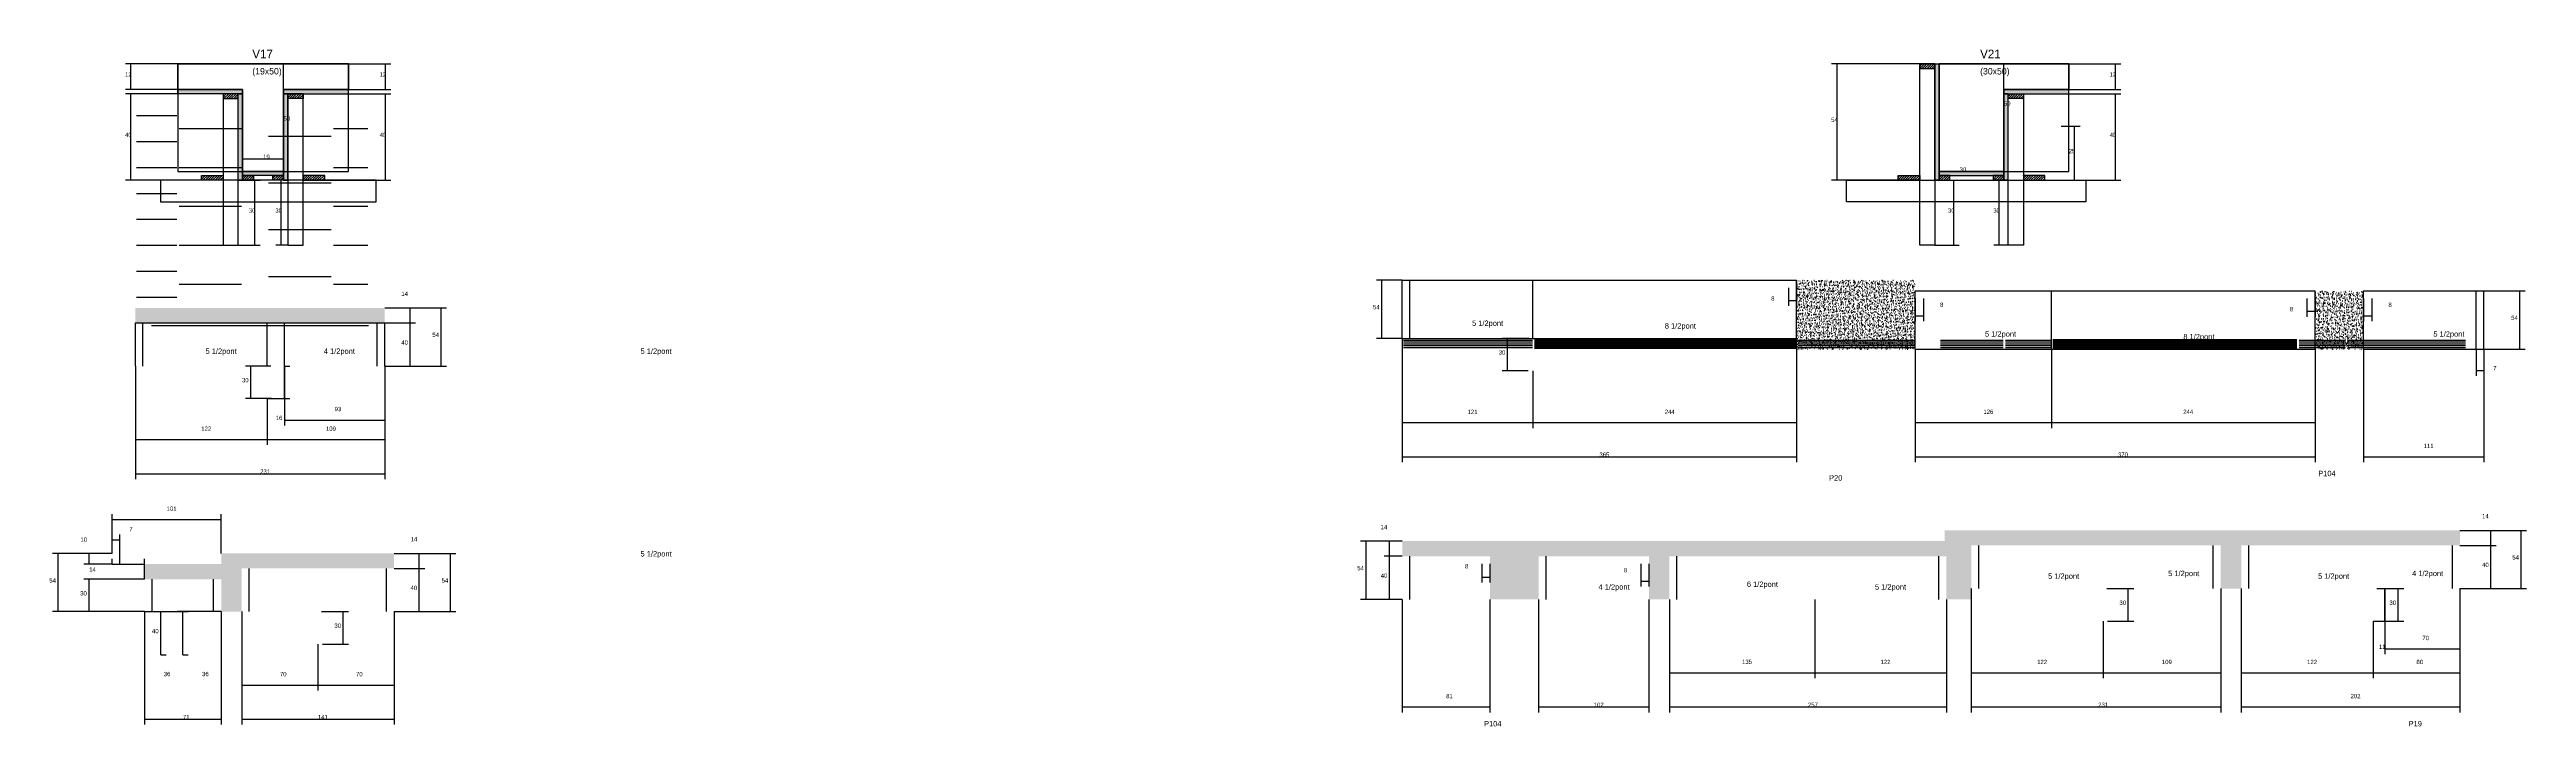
# Model space of a CAD drawing. Header units: metres. Extents: x -2848 to 22762, y -49062 to 1016.
# Drawn here: x 3012 to 5306, y -33614 to -32987 of the extents above; entities that cross this region are included whole.
import ezdxf

# ---------------------------------------------------------------- set-up
doc = ezdxf.new("R2010")
doc.units = ezdxf.units.M
for name, color, linetype in [('CONCRETO', 251, 'Continuous'), ('COTA', 4, 'Continuous'), ('Cota Seção (2x)', 4, 'Continuous'), ('Hachura', 253, 'Continuous'), ('Madeira', 126, 'Continuous'), ('NOMENCLATURA', 7, 'Continuous'), ('Painéis', 200, 'Continuous'), ('SARR_2.2x7', 40, 'Continuous'), ('Texto Seção', 7, 'Continuous')]:
    doc.layers.add(name, color=color, linetype=linetype)

msp = doc.modelspace()

# ---------------------------------------------------------------- hatches: boundary and pattern name
at = {"layer": 'COTA'}
h = msp.add_hatch(dxfattribs=at)
h.set_pattern_fill('AR-CONC', scale=0.03)
h.paths.add_polyline_path([(4629.9, -33200.5), (4629.9, -33254.5), (4629.9, -33264.5), (4739.9, -33264.5), (4739.9, -33210.5), (4739.9, -33200.5)])
h = msp.add_hatch(dxfattribs=at)
h.set_pattern_fill('AR-CONC', scale=0.03)
h.paths.add_polyline_path([(5155.1, -33210.5), (5110.1, -33210.5), (5110.1, -33264.5), (5155.1, -33264.5)])
h = msp.add_hatch(dxfattribs=at)
h.set_pattern_fill('AR-CONC', scale=0.03)
h.paths.add_polyline_path([(3322.7, -33240.2), (3322.7, -33226.2), (3091.7, -33226.2), (3091.7, -33240.2)])
h = msp.add_hatch(dxfattribs=at)
h.set_pattern_fill('AR-CONC', scale=0.03)
h.paths.add_polyline_path([(4767, -33442.3), (4264.9, -33442.3), (4264.9, -33456.3), (4346.1, -33456.3), (4346.1, -33496.3), (4391.1, -33496.3), (4391.1, -33456.3), (4493.2, -33456.3), (4493.2, -33496.3), (4512.2, -33496.3), (4512.2, -33456.3), (4768.8, -33456.3), (4768.8, -33496.3), (4791.8, -33496.3), (4791.8, -33486.3), (4791.8, -33446.3), (5022.8, -33446.3), (5022.8, -33486.3), (5041.8, -33486.3), (5041.8, -33446.3), (5244.3, -33446.3), (5244.3, -33432.3), (4767, -33432.3)])
h = msp.add_hatch(dxfattribs=at)
h.set_pattern_fill('AR-CONC', scale=0.03)
h.paths.add_polyline_path([(3171.2, -33463.6), (3100.2, -33463.6), (3100.2, -33477.6), (3171.2, -33477.6), (3171.2, -33507.6), (3190.2, -33507.6), (3190.2, -33467.6), (3331.2, -33467.6), (3331.2, -33453.6), (3171.2, -33453.6)])
at = {"layer": 'Hachura'}
h = msp.add_hatch(dxfattribs=at)
h.set_pattern_fill('ANSI31', scale=0.5)
h.paths.add_polyline_path([(4744, -33000), (4744, -33004.4), (4744, -33004.4), (4758, -33004.4), (4758, -33004.4), (4758, -33000), (4758, -33000), (4744, -33000)])
h = msp.add_hatch(color=8, dxfattribs=at)
h.dxf.hatch_style = 1
h.paths.add_polyline_path([(4758, -33000), (4762, -33000), (4762, -33000), (4762, -33108), (4762, -33108), (4758, -33108), (4758, -33108), (4758, -33000)])
h = msp.add_hatch(color=8, dxfattribs=at)
h.dxf.hatch_style = 1
h.paths.add_polyline_path([(3131, -33028), (3131, -33024), (3131, -33024), (3191, -33024), (3191, -33024), (3191, -33028), (3191, -33028), (3131, -33028)])
h = msp.add_hatch(dxfattribs=at)
h.set_pattern_fill('ANSI31', scale=0.5)
h.paths.add_polyline_path([(3173, -33028), (3173, -33032.4), (3173, -33032.4), (3187, -33032.4), (3187, -33032.4), (3187, -33028), (3187, -33028), (3173, -33028)])
h = msp.add_hatch(color=8, dxfattribs=at)
h.dxf.hatch_style = 1
h.paths.add_polyline_path([(3187, -33028), (3191, -33028), (3191, -33028), (3191, -33108), (3191, -33108), (3187, -33108), (3187, -33108), (3187, -33028)])
h = msp.add_hatch(color=8, dxfattribs=at)
h.dxf.hatch_style = 1
h.paths.add_polyline_path([(3289, -33028), (3289, -33024), (3289, -33024), (3229, -33024), (3229, -33024), (3229, -33028), (3229, -33028), (3289, -33028)])
h = msp.add_hatch(color=8, dxfattribs=at)
h.dxf.hatch_style = 1
h.paths.add_polyline_path([(3233, -33028), (3229, -33028), (3229, -33028), (3229, -33108), (3229, -33108), (3233, -33108), (3233, -33108), (3233, -33028)])
h = msp.add_hatch(dxfattribs=at)
h.set_pattern_fill('ANSI31', scale=0.5)
h.paths.add_polyline_path([(3247, -33028), (3247, -33032.4), (3247, -33032.4), (3233, -33032.4), (3233, -33032.4), (3233, -33028), (3233, -33028), (3247, -33028)])
h = msp.add_hatch(color=8, dxfattribs=at)
h.dxf.hatch_style = 1
h.paths.add_polyline_path([(4882, -33028), (4882, -33024), (4882, -33024), (4822, -33024), (4822, -33024), (4822, -33028), (4822, -33028), (4882, -33028)])
h = msp.add_hatch(color=8, dxfattribs=at)
h.dxf.hatch_style = 1
h.paths.add_polyline_path([(4826, -33028), (4822, -33028), (4822, -33028), (4822, -33108), (4822, -33108), (4826, -33108), (4826, -33108), (4826, -33028)])
h = msp.add_hatch(dxfattribs=at)
h.set_pattern_fill('ANSI31', scale=0.5)
h.paths.add_polyline_path([(4840, -33028), (4840, -33032.4), (4840, -33032.4), (4826, -33032.4), (4826, -33032.4), (4826, -33028), (4826, -33028), (4840, -33028)])
h = msp.add_hatch(dxfattribs=at)
h.set_pattern_fill('ANSI31', scale=0.5)
h.paths.add_polyline_path([(3153, -33108), (3153, -33103.6), (3153, -33103.6), (3173, -33103.6), (3173, -33103.6), (3173, -33108), (3173, -33108), (3153, -33108)])
h = msp.add_hatch(color=8, dxfattribs=at)
h.dxf.hatch_style = 1
h.paths.add_polyline_path([(3191, -33103.6), (3191, -33100), (3191, -33100), (3229, -33100), (3229, -33100), (3229, -33103.6), (3229, -33103.6), (3191, -33103.6)])
h = msp.add_hatch(dxfattribs=at)
h.set_pattern_fill('ANSI31', scale=0.5)
h.paths.add_polyline_path([(3191, -33108), (3191, -33103.6), (3191, -33103.6), (3201, -33103.6), (3201, -33103.6), (3201, -33108), (3201, -33108), (3191, -33108)])
h = msp.add_hatch(dxfattribs=at)
h.set_pattern_fill('ANSI31', scale=0.5)
h.paths.add_polyline_path([(3219, -33108), (3219, -33103.6), (3219, -33103.6), (3229, -33103.6), (3229, -33103.6), (3229, -33108), (3229, -33108), (3219, -33108)])
h = msp.add_hatch(dxfattribs=at)
h.set_pattern_fill('ANSI31', scale=0.5)
h.paths.add_polyline_path([(3267, -33108), (3267, -33103.6), (3267, -33103.6), (3247, -33103.6), (3247, -33103.6), (3247, -33108), (3247, -33108), (3267, -33108)])
h = msp.add_hatch(dxfattribs=at)
h.set_pattern_fill('ANSI31', scale=0.5)
h.paths.add_polyline_path([(4724, -33108), (4724, -33103.6), (4724, -33103.6), (4744, -33103.6), (4744, -33103.6), (4744, -33108), (4744, -33108), (4724, -33108)])
h = msp.add_hatch(color=8, dxfattribs=at)
h.dxf.hatch_style = 1
h.paths.add_polyline_path([(4822, -33103.6), (4822, -33100), (4822, -33100), (4762, -33100), (4762, -33100), (4762, -33103.6), (4762, -33103.6), (4822, -33103.6)])
h = msp.add_hatch(dxfattribs=at)
h.set_pattern_fill('ANSI31', scale=0.5)
h.paths.add_polyline_path([(4772, -33108), (4772, -33103.6), (4772, -33103.6), (4762, -33103.6), (4762, -33103.6), (4762, -33108), (4762, -33108), (4772, -33108)])
h = msp.add_hatch(dxfattribs=at)
h.set_pattern_fill('ANSI31', scale=0.5)
h.paths.add_polyline_path([(4822, -33108), (4822, -33103.6), (4822, -33103.6), (4812, -33103.6), (4812, -33103.6), (4812, -33108), (4812, -33108), (4822, -33108)])
h = msp.add_hatch(dxfattribs=at)
h.set_pattern_fill('ANSI31', scale=0.5)
h.paths.add_polyline_path([(4860, -33108), (4860, -33103.6), (4860, -33103.6), (4840, -33103.6), (4840, -33103.6), (4840, -33108), (4840, -33108), (4860, -33108)])

# ---------------------------------------------------------------- linework, layer by layer
at = {"layer": 'CONCRETO'}
for points in [[(3229, -33024), (3229, -33034), (3229, -33100), (3191, -33100), (3191, -33024), (3131, -33024), (3131, -33000), (3229, -33000), (3289, -33000), (3289, -33024)], [(3131, -33100), (3289, -33100), (3289, -33000), (3131, -33000)], [(4762, -33020), (4762, -33000), (4882, -33000), (4882, -33024), (4822, -33024), (4822, -33100), (4762, -33100), (4762, -33020)], [(4762, -33100), (4882, -33100), (4882, -33000), (4762, -33000)]]:
    msp.add_lwpolyline(points, close=True, dxfattribs=at)
at = {"layer": 'COTA'}
for p, q in [((3131, -33000), (3082.6, -33000)), ((3087.6, -33024), (3087.6, -33000)), ((3289, -33000), (3328.4, -33000)), ((3323.4, -33024), (3323.4, -33000)), ((4744, -33000), (4662.5, -33000)), ((4667.5, -33108), (4667.5, -33000)), ((4882, -33000), (4930.4, -33000)), ((4925.4, -33024), (4925.4, -33000)), ((3131, -33024), (3082.6, -33024)), ((3131, -33028), (3082.6, -33028)), ((3087.6, -33108), (3087.6, -33028)), ((3247, -33028), (3328.4, -33028)), ((3289, -33024), (3328.4, -33024)), ((3323.4, -33108), (3323.4, -33028)), ((4882, -33024), (4930.4, -33024)), ((4882, -33028), (4930.4, -33028)), ((4925.4, -33108), (4925.4, -33028)), ((4875, -33058), (4892.5, -33058)), ((4887.5, -33108), (4887.5, -33058)), ((3153, -33108), (3082.6, -33108)), ((3187, -33108), (3207.3, -33108)), ((3202.3, -33168), (3202.3, -33108)), ((3233, -33108), (3221.8, -33108)), ((3226.8, -33168), (3226.8, -33108)), ((3267, -33108), (3328.4, -33108)), ((4724, -33108), (4662.5, -33108)), ((4758, -33108), (4780.7, -33108)), ((4775.7, -33168), (4775.7, -33108)), ((4826, -33108), (4812.6, -33108)), ((4817.6, -33168), (4817.6, -33108)), ((4860, -33108), (4930.4, -33108)), ((4875, -33108), (4892.5, -33108)), ((3187, -33168), (3207.3, -33168)), ((3233, -33168), (3221.8, -33168)), ((4758, -33168), (4780.7, -33168)), ((4826, -33168), (4812.6, -33168)), ((4264.9, -33200.5), (4240.9, -33200.5)), ((4245.9, -33254.5), (4245.9, -33200.5)), ((4622.4, -33207.5), (4622.4, -33224.4)), ((4629.9, -33207.5), (4629.9, -33224.4)), ((5266.3, -33210.5), (5304.8, -33210.5)), ((5299.8, -33264.5), (5299.8, -33210.5)), ((3322.7, -33226.2), (3351.1, -33226.2)), ((3322.7, -33226.2), (3379.9, -33226.2)), ((3346.1, -33240.2), (3346.1, -33226.2)), ((3374.9, -33280.2), (3374.9, -33226.2)), ((4622.4, -33219.4), (4629.9, -33219.4)), ((4739.9, -33217.5), (4739.9, -33238.6)), ((4739.9, -33233.6), (4747.4, -33233.6)), ((4747.4, -33217.5), (4747.4, -33238.6)), ((5102.6, -33217.5), (5102.6, -33234.4)), ((5102.6, -33229.4), (5110.1, -33229.4)), ((5110.1, -33217.5), (5110.1, -33234.4)), ((5155.1, -33217.5), (5155.1, -33238.6)), ((5155.1, -33233.6), (5162.6, -33233.6)), ((5162.6, -33217.5), (5162.6, -33238.6)), ((3322.7, -33240.2), (3351.1, -33240.2)), ((3322.7, -33240.2), (3351.1, -33240.2)), ((3346.1, -33280.2), (3346.1, -33240.2)), ((4264.9, -33254.5), (4240.9, -33254.5)), ((4264.9, -33254.5), (4264.9, -33337.5)), ((4264.9, -33254.5), (4264.9, -33369.1)), ((4382.4, -33254.5), (4357.4, -33254.5)), ((4362.4, -33284.5), (4362.4, -33254.5)), ((4629.9, -33254.5), (4629.9, -33369.1)), ((4629.9, -33254.5), (4629.9, -33337.5)), ((3091.7, -33280.2), (3091.7, -33384.8)), ((3091.7, -33280.2), (3091.7, -33353.2)), ((3217.2, -33280.2), (3193.6, -33280.2)), ((3198.6, -33310.2), (3198.6, -33280.2)), ((3229.7, -33310.2), (3229.7, -33280.2)), ((3229.7, -33280.2), (3234.7, -33280.2)), ((3229.7, -33280.2), (3229.7, -33335.1)), ((3322.7, -33280.2), (3322.7, -33353.2)), ((3322.7, -33280.2), (3322.7, -33384.8)), ((3322.7, -33280.2), (3351.1, -33280.2)), ((3322.7, -33280.2), (3379.9, -33280.2)), ((3322.7, -33280.2), (3322.7, -33335.1)), ((4739.9, -33264.5), (4739.9, -33337.5)), ((4739.9, -33264.5), (4739.9, -33369.1)), ((4866.1, -33264.5), (4866.1, -33337.5)), ((4866.1, -33264.5), (4866.1, -33337.5)), ((5110.1, -33264.5), (5110.1, -33369.1)), ((5110.1, -33264.5), (5110.1, -33337.5)), ((5155.1, -33264.5), (5155.1, -33369.1)), ((5259.3, -33264.5), (5259.3, -33289.2)), ((5266.3, -33264.5), (5266.3, -33369.1)), ((5266.3, -33264.5), (5266.3, -33289.2)), ((5266.3, -33264.5), (5304.8, -33264.5)), ((4381.6, -33284.5), (4357.4, -33284.5)), ((4385.9, -33284.5), (4385.9, -33337.5)), ((4385.9, -33284.5), (4385.9, -33337.5)), ((5259.3, -33284.2), (5266.3, -33284.2)), ((3217.9, -33310.2), (3193.6, -33310.2)), ((3213.7, -33310.2), (3213.7, -33353.2)), ((3213.7, -33310.2), (3213.7, -33353.2)), ((3213.7, -33310.2), (3234.7, -33310.2)), ((3091.7, -33348.2), (3213.7, -33348.2)), ((3213.7, -33348.2), (3322.7, -33348.2)), ((3229.7, -33330.1), (3322.7, -33330.1)), ((4264.9, -33332.5), (4385.9, -33332.5)), ((4385.9, -33332.5), (4629.9, -33332.5)), ((4739.9, -33332.5), (4866.1, -33332.5)), ((4866.1, -33332.5), (5110.1, -33332.5)), ((4264.9, -33364.1), (4629.9, -33364.1)), ((4739.9, -33364.1), (5110.1, -33364.1)), ((5155.1, -33364.1), (5266.3, -33364.1)), ((3091.7, -33379.8), (3322.7, -33379.8)), ((3070.2, -33453.6), (3070.2, -33417.3)), ((3171.2, -33453.6), (3171.2, -33417.3)), ((3070.2, -33422.3), (3171.2, -33422.3)), ((3070.2, -33453.6), (3070.2, -33436.2)), ((3070.2, -33441.2), (3077.2, -33441.2)), ((3077.2, -33453.6), (3077.2, -33436.2)), ((5244.3, -33432.3), (5277.9, -33432.3)), ((5244.3, -33432.3), (5305.9, -33432.3)), ((5272.9, -33446.3), (5272.9, -33432.3)), ((5300.9, -33486.3), (5300.9, -33432.3)), ((3070.2, -33453.6), (3015.1, -33453.6)), ((3020.1, -33507.6), (3020.1, -33453.6)), ((3070.2, -33453.6), (3043.9, -33453.6)), ((3070.2, -33463.6), (3043.9, -33463.6)), ((3048.9, -33463.6), (3048.9, -33453.6)), ((3070.2, -33463.6), (3070.2, -33458.6)), ((3070.2, -33463.6), (3100.2, -33463.6)), ((3100.2, -33477.6), (3100.2, -33458.6)), ((3331.2, -33453.6), (3359.6, -33453.6)), ((3331.2, -33453.6), (3388.4, -33453.6)), ((3354.6, -33467.6), (3354.6, -33453.6)), ((3383.4, -33507.6), (3383.4, -33453.6)), ((4264.9, -33442.3), (4226.3, -33442.3)), ((4231.3, -33496.3), (4231.3, -33442.3)), ((4264.9, -33442.3), (4248, -33442.3)), ((4264.9, -33456.3), (4248, -33456.3)), ((4264.9, -33456.3), (4248, -33456.3)), ((4253, -33456.3), (4253, -33442.3)), ((4253, -33496.3), (4253, -33456.3)), ((4338.6, -33463.3), (4338.6, -33480.6)), ((4346.1, -33463.3), (4346.1, -33480.6)), ((4485.7, -33463.3), (4485.7, -33484.3)), ((4493.2, -33463.3), (4493.2, -33484.3)), ((5244.3, -33446.3), (5277.9, -33446.3)), ((5244.3, -33446.3), (5277.9, -33446.3)), ((5272.9, -33486.3), (5272.9, -33446.3)), ((3100.2, -33477.6), (3043.9, -33477.6)), ((3048.9, -33507.6), (3048.9, -33477.6)), ((3331.2, -33467.6), (3359.6, -33467.6)), ((3331.2, -33467.6), (3359.6, -33467.6)), ((3354.6, -33507.6), (3354.6, -33467.6)), ((4338.6, -33475.6), (4346.1, -33475.6)), ((4485.7, -33479.3), (4493.2, -33479.3)), ((4791.8, -33486.3), (4791.8, -33600.9)), ((4791.8, -33486.3), (4791.8, -33569.3)), ((4917.3, -33486.3), (4942.2, -33486.3)), ((4937.2, -33516.3), (4937.2, -33486.3)), ((5022.8, -33486.3), (5022.8, -33569.3)), ((5022.8, -33486.3), (5022.8, -33600.9)), ((5041.8, -33486.3), (5041.8, -33569.3)), ((5041.8, -33486.3), (5041.8, -33600.9)), ((5167.3, -33486.3), (5192.2, -33486.3)), ((5174.8, -33516.3), (5174.8, -33486.3)), ((5174.8, -33486.3), (5179.8, -33486.3)), ((5174.8, -33486.3), (5174.8, -33547.1)), ((5187.2, -33516.3), (5187.2, -33486.3)), ((5244.3, -33486.3), (5244.3, -33569.3)), ((5244.3, -33486.3), (5244.3, -33600.9)), ((5244.3, -33486.3), (5277.9, -33486.3)), ((5244.3, -33486.3), (5305.9, -33486.3)), ((5244.3, -33486.3), (5244.3, -33547.1)), ((3100.2, -33507.6), (3015.1, -33507.6)), ((3100.2, -33507.6), (3043.9, -33507.6)), ((3100.2, -33507.6), (3100.2, -33612.2)), ((3100.2, -33507.6), (3140.7, -33507.6)), ((3115.2, -33547.6), (3115.2, -33507.6)), ((3115.2, -33507.6), (3120.2, -33507.6)), ((3171.2, -33507.6), (3130.7, -33507.6)), ((3135.7, -33547.6), (3135.7, -33507.6)), ((3135.7, -33547.6), (3135.7, -33507.6)), ((3171.2, -33507.6), (3171.2, -33612.2)), ((3190.2, -33507.6), (3190.2, -33612.2)), ((3190.2, -33507.6), (3190.2, -33580.6)), ((3264.2, -33507.6), (3289.2, -33507.6)), ((3284.2, -33537.6), (3284.2, -33507.6)), ((3331.2, -33507.6), (3331.2, -33580.6)), ((3331.2, -33507.6), (3331.2, -33612.2)), ((3331.2, -33507.6), (3359.6, -33507.6)), ((3331.2, -33507.6), (3388.4, -33507.6)), ((4264.9, -33496.3), (4226.3, -33496.3)), ((4264.9, -33496.3), (4248, -33496.3)), ((4264.9, -33496.3), (4264.9, -33600.9)), ((4346.1, -33496.3), (4346.1, -33600.9)), ((4391.1, -33496.3), (4391.1, -33600.9)), ((4493.2, -33496.3), (4493.2, -33600.9)), ((4512.2, -33496.3), (4512.2, -33569.3)), ((4512.2, -33496.3), (4512.2, -33600.9)), ((4646.8, -33496.3), (4646.8, -33569.3)), ((4646.8, -33496.3), (4646.8, -33569.3)), ((4768.8, -33496.3), (4768.8, -33600.9)), ((4768.8, -33496.3), (4768.8, -33569.3)), ((4913.8, -33516.3), (4913.8, -33569.3)), ((4913.8, -33516.3), (4913.8, -33569.3)), ((4918, -33516.3), (4942.2, -33516.3)), ((5163.8, -33516.3), (5163.8, -33569.3)), ((5163.8, -33516.3), (5163.8, -33569.3)), ((5163.8, -33516.3), (5179.8, -33516.3)), ((5168, -33516.3), (5192.2, -33516.3)), ((3115.2, -33547.6), (3120.2, -33547.6)), ((3135.7, -33547.6), (3140.7, -33547.6)), ((3135.7, -33547.6), (3140.7, -33547.6)), ((3260.7, -33537.6), (3260.7, -33580.6)), ((3260.7, -33537.6), (3260.7, -33580.6)), ((3264.9, -33537.6), (3289.2, -33537.6)), ((5174.8, -33542.1), (5244.3, -33542.1)), ((3190.2, -33575.6), (3260.7, -33575.6)), ((3260.7, -33575.6), (3331.2, -33575.6)), ((4512.2, -33564.3), (4646.8, -33564.3)), ((4646.8, -33564.3), (4768.8, -33564.3)), ((4791.8, -33564.3), (4913.8, -33564.3)), ((4913.8, -33564.3), (5022.8, -33564.3)), ((5041.8, -33564.3), (5163.8, -33564.3)), ((5163.8, -33564.3), (5244.3, -33564.3)), ((4264.9, -33595.9), (4346.1, -33595.9)), ((4391.1, -33595.9), (4493.2, -33595.9)), ((4512.2, -33595.9), (4768.8, -33595.9)), ((4791.8, -33595.9), (5022.8, -33595.9)), ((5041.8, -33595.9), (5244.3, -33595.9)), ((3100.2, -33607.2), (3171.2, -33607.2)), ((3190.2, -33607.2), (3331.2, -33607.2))]:
    msp.add_line(p, q, dxfattribs=at)
at = {"layer": 'Cota Seção (2x)'}
for p, q in [((3191, -33000), (3234, -33000)), ((3229, -33100), (3229, -33000)), ((4822, -33100), (4822, -33000)), ((4822, -33000), (4827, -33000)), ((3191, -33100), (3191, -33083.2)), ((3191, -33088.2), (3229, -33088.2)), ((3229, -33100), (3229, -33083.2)), ((4762, -33100), (4762, -33095)), ((4822, -33100), (4822, -33095)), ((3191, -33100), (3234, -33100)), ((4762, -33100), (4822, -33100)), ((4822, -33100), (4827, -33100))]:
    msp.add_line(p, q, dxfattribs=at)
at = {"layer": 'Madeira'}
for points in [[(4744, -33000), (4744, -33004.4), (4758, -33004.4), (4758, -33000)], [(4744, -33000), (4758, -33000), (4758, -33168), (4744, -33168)], [(3173, -33028), (3173, -33032.4), (3187, -33032.4), (3187, -33028)], [(3173, -33168), (3187, -33168), (3187, -33028), (3173, -33028)], [(3247, -33028), (3247, -33032.4), (3233, -33032.4), (3233, -33028)], [(3247, -33028), (3233, -33028), (3233, -33168), (3247, -33168)], [(4840, -33028), (4840, -33032.4), (4826, -33032.4), (4826, -33028)], [(4840, -33168), (4826, -33168), (4826, -33028), (4840, -33028)], [(3115.1, -33128), (3314.7, -33128), (3314.7, -33108), (3115.1, -33108)], [(3153, -33108), (3153, -33103.6), (3173, -33103.6), (3173, -33108)], [(3191, -33108), (3191, -33103.6), (3201, -33103.6), (3201, -33108)], [(3219, -33108), (3219, -33103.6), (3229, -33103.6), (3229, -33108)], [(3267, -33108), (3267, -33103.6), (3247, -33103.6), (3247, -33108)], [(4897.9, -33128), (4676.3, -33128), (4676.3, -33108), (4897.9, -33108)], [(4724, -33108), (4724, -33103.6), (4744, -33103.6), (4744, -33108)], [(4772, -33108), (4772, -33103.6), (4762, -33103.6), (4762, -33108)], [(4822, -33108), (4822, -33103.6), (4812, -33103.6), (4812, -33108)], [(4860, -33108), (4860, -33103.6), (4840, -33103.6), (4840, -33108)]]:
    msp.add_lwpolyline(points, close=True, dxfattribs=at)
at = {"layer": 'Painéis'}
for p, q in [((4762, -33108), (4762, -33000)), ((3131, -33024), (3191, -33024)), ((3131, -33028), (3131, -33024)), ((3191, -33028), (3191, -33024)), ((3191, -33108), (3191, -33028)), ((3229, -33024), (3289, -33024)), ((3229, -33028), (3229, -33024)), ((3229, -33108), (3229, -33028)), ((3289, -33028), (3289, -33024)), ((4822, -33024), (4882, -33024)), ((4822, -33028), (4822, -33024)), ((4822, -33108), (4822, -33028)), ((4882, -33028), (4882, -33024)), ((3191, -33100), (3229, -33100)), ((3191, -33103.6), (3191, -33100)), ((3229, -33103.6), (3229, -33100)), ((4762, -33100), (4822, -33100)), ((4762, -33103.6), (4762, -33100)), ((4822, -33103.6), (4822, -33100)), ((4264.9, -33200.5), (4629.9, -33200.5)), ((4264.9, -33254.5), (4264.9, -33200.5)), ((4385.9, -33254.5), (4385.9, -33200.5)), ((4629.9, -33254.5), (4629.9, -33200.5)), ((4739.9, -33210.5), (5110.1, -33210.5)), ((4739.9, -33264.5), (4739.9, -33210.5)), ((4866.1, -33264.5), (4866.1, -33210.5)), ((5110.1, -33264.5), (5110.1, -33210.5)), ((5155.1, -33210.5), (5266.3, -33210.5)), ((5155.1, -33264.5), (5155.1, -33210.5)), ((5266.3, -33264.5), (5266.3, -33210.5)), ((3091.7, -33240.2), (3322.7, -33240.2)), ((3091.7, -33280.2), (3091.7, -33240.2)), ((3213.7, -33280.2), (3213.7, -33240.2)), ((3229.7, -33280.2), (3229.7, -33240.2)), ((3322.7, -33280.2), (3322.7, -33240.2)), ((4264.9, -33254.5), (4629.9, -33254.5)), ((4629.9, -33264.5), (4629.9, -33254.5)), ((4739.9, -33264.5), (5110.1, -33264.5)), ((5155.1, -33264.5), (5266.3, -33264.5))]:
    msp.add_line(p, q, dxfattribs=at)
for points in [[(4758, -33000), (4762, -33000), (4762, -33108), (4758, -33108)], [(3131, -33028), (3131, -33024), (3191, -33024), (3191, -33028)], [(3187, -33028), (3191, -33028), (3191, -33108), (3187, -33108)], [(3289, -33028), (3289, -33024), (3229, -33024), (3229, -33028)], [(3233, -33028), (3229, -33028), (3229, -33108), (3233, -33108)], [(4882, -33028), (4882, -33024), (4822, -33024), (4822, -33028)], [(4826, -33028), (4822, -33028), (4822, -33108), (4826, -33108)], [(3191, -33103.6), (3191, -33100), (3229, -33100), (3229, -33103.6)], [(4822, -33103.6), (4822, -33100), (4762, -33100), (4762, -33103.6)]]:
    msp.add_lwpolyline(points, close=True, dxfattribs=at)
at = {"layer": 'SARR_2.2x7'}
for p, q in [((3092.7, -33048), (3130.1, -33048)), ((3092.7, -33072), (3130.1, -33072)), ((3132.1, -33060), (3190.1, -33060)), ((3215.1, -33067.2), (3273.1, -33067.2)), ((3275.1, -33060), (3307.1, -33060)), ((3092.7, -33096.1), (3130.1, -33096.1)), ((3132.1, -33096.1), (3190.1, -33096.1)), ((3275.1, -33096.1), (3307.1, -33096.1)), ((3092.7, -33120.1), (3130.1, -33120.1)), ((3215.1, -33110.5), (3273.1, -33110.5)), ((3132.1, -33132.1), (3190.1, -33132.1)), ((3275.1, -33132.1), (3307.1, -33132.1)), ((3092.7, -33144.1), (3130.1, -33144.1)), ((3215.1, -33153.7), (3273.1, -33153.7)), ((3092.7, -33168.1), (3130.1, -33168.1)), ((3132.1, -33168.1), (3190.1, -33168.1)), ((3275.1, -33168.1), (3307.1, -33168.1)), ((3092.7, -33192.2), (3130.1, -33192.2)), ((3132.1, -33204.2), (3190.1, -33204.2)), ((3215.1, -33197), (3273.1, -33197)), ((3275.1, -33204.2), (3307.1, -33204.2)), ((4271.9, -33254.5), (4271.9, -33200.5)), ((5259.3, -33264.5), (5259.3, -33210.5)), ((3092.7, -33216.2), (3130.1, -33216.2)), ((3098.7, -33280.2), (3098.7, -33240.2)), ((3106.7, -33242.4), (3213.7, -33242.4)), ((3213.7, -33242.4), (3307.7, -33242.4)), ((3315.7, -33280.2), (3315.7, -33240.2)), ((4265.9, -33256.2), (4385.4, -33256.2)), ((4265.9, -33257.8), (4385.4, -33257.8)), ((4387.4, -33255.6), (4629.4, -33255.6)), ((4387.4, -33256.7), (4629.4, -33256.7)), ((4387.4, -33257.8), (4629.4, -33257.8)), ((4631.4, -33256.2), (4739.4, -33256.2)), ((4631.4, -33257.8), (4739.4, -33257.8)), ((4763.4, -33256.2), (4821.4, -33256.2)), ((4763.4, -33257.8), (4821.4, -33257.8)), ((4823.4, -33256.2), (4865.4, -33256.2)), ((4823.4, -33257.8), (4865.4, -33257.8)), ((4867.4, -33255.6), (5093.4, -33255.6)), ((4867.4, -33256.7), (5093.4, -33256.7)), ((4867.4, -33257.8), (5093.4, -33257.8)), ((5095.4, -33256.2), (5138.4, -33256.2)), ((5095.4, -33257.8), (5138.4, -33257.8)), ((5140.4, -33256.2), (5249.4, -33256.2)), ((5140.4, -33257.8), (5249.4, -33257.8)), ((4265.9, -33259.5), (4385.4, -33259.5)), ((4265.9, -33261.2), (4385.4, -33261.2)), ((4265.9, -33262.8), (4385.4, -33262.8)), ((4387.4, -33258.9), (4629.4, -33258.9)), ((4387.4, -33260.1), (4629.4, -33260.1)), ((4387.4, -33261.2), (4629.4, -33261.2)), ((4387.4, -33262.3), (4629.4, -33262.3)), ((4387.4, -33263.4), (4629.4, -33263.4)), ((4631.4, -33259.5), (4739.4, -33259.5)), ((4631.4, -33261.2), (4739.4, -33261.2)), ((4631.4, -33262.8), (4739.4, -33262.8)), ((4763.4, -33259.5), (4821.4, -33259.5)), ((4763.4, -33261.2), (4821.4, -33261.2)), ((4763.4, -33262.8), (4821.4, -33262.8)), ((4823.4, -33259.5), (4865.4, -33259.5)), ((4823.4, -33261.2), (4865.4, -33261.2)), ((4823.4, -33262.8), (4865.4, -33262.8)), ((4867.4, -33258.9), (5093.4, -33258.9)), ((4867.4, -33260.1), (5093.4, -33260.1)), ((4867.4, -33261.2), (5093.4, -33261.2)), ((4867.4, -33262.3), (5093.4, -33262.3)), ((4867.4, -33263.4), (5093.4, -33263.4)), ((5095.4, -33259.5), (5138.4, -33259.5)), ((5095.4, -33261.2), (5138.4, -33261.2)), ((5095.4, -33262.8), (5138.4, -33262.8)), ((5140.4, -33259.5), (5249.4, -33259.5)), ((5140.4, -33261.2), (5249.4, -33261.2)), ((5140.4, -33262.8), (5249.4, -33262.8)), ((3077.2, -33463.6), (3077.2, -33453.6)), ((4271.9, -33496.3), (4271.9, -33456.3)), ((4398.1, -33496.3), (4398.1, -33456.3)), ((4519.2, -33496.3), (4519.2, -33456.3)), ((4761.8, -33496.3), (4761.8, -33456.3)), ((4798.8, -33486.3), (4798.8, -33446.3)), ((5015.8, -33486.3), (5015.8, -33446.3)), ((5048.8, -33486.3), (5048.8, -33446.3)), ((5237.3, -33486.3), (5237.3, -33446.3)), ((3107.2, -33507.6), (3107.2, -33477.6)), ((3164.2, -33507.6), (3164.2, -33477.6)), ((3197.2, -33507.6), (3197.2, -33467.6)), ((3324.2, -33507.6), (3324.2, -33467.6))]:
    msp.add_line(p, q, dxfattribs=at)

# ---------------------------------------------------------------- texts
at = {"layer": 'COTA'}
for s, p in [('12', (3082.1, -33012)), ('12', (3317.9, -33012)), ('12', (4919.9, -33012)), ('54', (4662, -33054)), ('40', (3082.1, -33068)), ('40', (3317.9, -33068)), ('40', (4919.9, -33068)), ('25', (4882, -33083)), ('30', (3196.8, -33138)), ('30', (3221.3, -33138)), ('30', (4770.2, -33138)), ('30', (4812.1, -33138)), ('14', (3338, -33215.1)), ('54', (4237.8, -33227.5)), ('8', (4606.5, -33219.4)), ('8', (4762.9, -33225.4)), ('8', (5086.7, -33229.4)), ('8', (5178.1, -33225.4)), ('54', (5291.7, -33237.5)), ('40', (3338, -33260.2)), ('54', (3366.7, -33253.2)), ('30', (4354.2, -33269.5)), ('7', (5275.1, -33284.2)), ('30', (3190.4, -33295.2)), ('16', (3221.7, -33330.1)), ('93', (3276.2, -33321.9)), ('121', (4325.4, -33324.5)), ('244', (4507.9, -33324.5)), ('126', (4803, -33324.4)), ('244', (4988.1, -33324.5)), ('122', (3152.7, -33340.1)), ('109', (3268.2, -33340.1)), ('365', (4447.4, -33364.1)), ('370', (4927.6, -33364.1)), ('111', (5210.7, -33356.1)), ('231', (3207.2, -33379.8)), ('101', (3120.7, -33414.2)), ('14', (5264.8, -33421.2)), ('10', (3040.8, -33442.9)), ('7', (3086.1, -33433.1)), ('14', (3346.6, -33442.5)), ('14', (4244.9, -33431.2)), ('8', (4323, -33467.5)), ('40', (5264.8, -33466.3)), ('54', (5292.8, -33459.3)), ('54', (3012, -33480.6)), ('14', (3048.9, -33470.6)), ('40', (3346.5, -33487.6)), ('54', (3375.3, -33480.6)), ('54', (4223.2, -33469.3)), ('40', (4244.9, -33476.3)), ('8', (4470.1, -33471.2)), ('30', (3040.6, -33492.6)), ('30', (4929, -33501.3)), ('30', (5179, -33501.3)), ('40', (3107.1, -33527.6)), ('30', (3276, -33522.6)), ('70', (5209.5, -33534)), ('135', (4579.5, -33556.1)), ('122', (4707.8, -33556.2)), ('122', (4852.8, -33556.2)), ('109', (4968.3, -33556.2)), ('122', (5102.8, -33556.2)), ('11', (5169.3, -33542.1)), ('80', (5204, -33556.2)), ('36', (3118, -33567.4)), ('36', (3153.5, -33567.4)), ('70', (3225.5, -33567.5)), ('70', (3296, -33567.5)), ('81', (4305.5, -33587.8)), ('102', (4442.2, -33595.9)), ('257', (4640.5, -33595.9)), ('231', (4909.3, -33595.9)), ('202', (5143, -33587.8)), ('71', (3135.7, -33607.2)), ('141', (3260.7, -33607.2))]:
    msp.add_text(s, height=4, dxfattribs=at).set_placement(p)
at = {"layer": 'Cota Seção (2x)'}
for s, p in [('50', (3229, -33052.8)), ('50', (4822, -33038.8)), ('19', (3210, -33088.2)), ('30', (4781, -33100))]:
    msp.add_text(s, height=4, dxfattribs=at).set_placement(p)
at = {"layer": 'NOMENCLATURA'}
for s, p in [('5 1/2pont', (4329.5, -33242.9)), ('8 1/2pont', (4508, -33245.4)), ('5 1/2pont', (4804.5, -33252.9)), ('8 1/2pont', (4988.2, -33255.4)), ('5 1/2pont', (5219.7, -33252.9)), ('5 1/2pont', (3156.7, -33268.8)), ('4 1/2pont', (3266.2, -33268.8)), ('5 1/2pont', (3559.5, -33268.8)), ('P20', (4660.1, -33386.2)), ('P104', (5113.1, -33382.1)), ('5 1/2pont', (3559.5, -33456.5)), ('4 1/2pont', (4446.6, -33487.2)), ('6 1/2pont', (4584, -33484.7)), ('5 1/2pont', (4702.6, -33487.2)), ('5 1/2pont', (4862.9, -33477.2)), ('5 1/2pont', (4974.1, -33474.7)), ('5 1/2pont', (5112.9, -33477.2)), ('4 1/2pont', (5200, -33474.7)), ('P104', (4340.6, -33613.9)), ('P19', (5196.8, -33613.9))]:
    msp.add_text(s, height=5, dxfattribs=at).set_placement(p)
at = {"layer": 'Texto Seção'}
for s, height, p in [('V17', 8, (3200, -32995)), ('(19x50)', 6, (3200, -33010)), ('V21', 8, (4800, -32995)), ('(30x50)', 6, (4800, -33010))]:
    msp.add_text(s, height=height, dxfattribs=at).set_placement(p)

doc.saveas('drawing.dxf')
